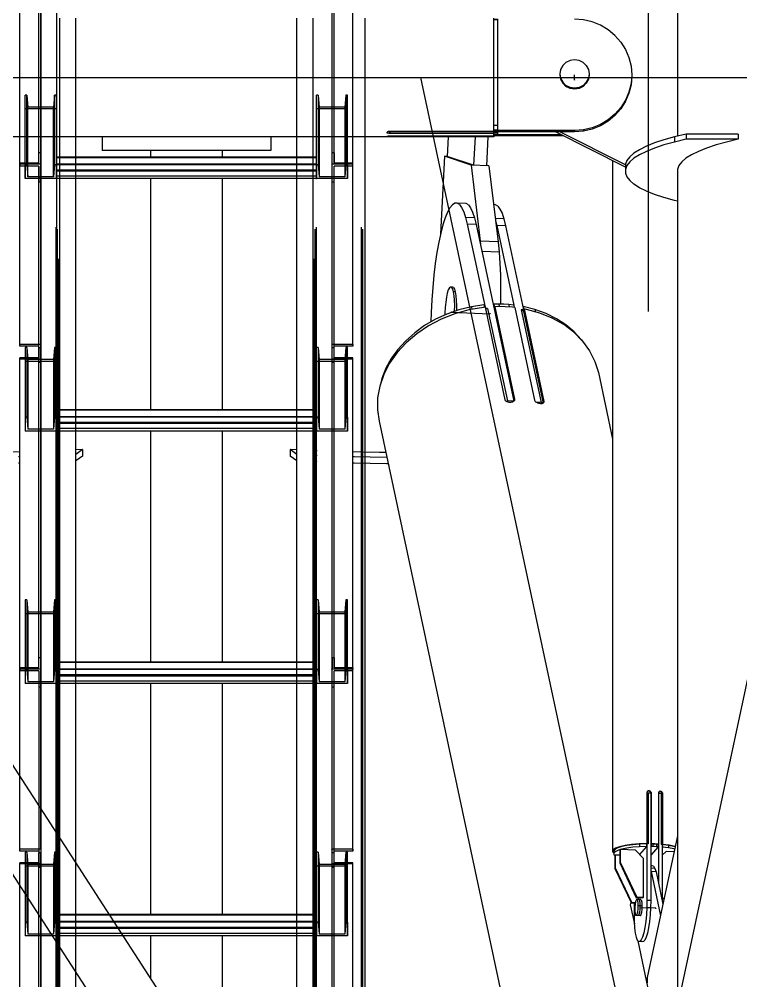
# Model space of a CAD drawing. Header units: millimetres. Extents: x 150209.93 to 150215.05, y 136675.65 to 136679.93.
# Drawn here: x 150211.3364 to 150211.3919, y 136679.2015 to 136679.2754 of the extents above; entities that cross this region are included whole.
import ezdxf

# ---------------------------------------------------------------- set-up
doc = ezdxf.new("R2010")
doc.units = ezdxf.units.MM
doc.header["$LTSCALE"] = 0.25
for name, pattern in [('CENTER', [50.8, 31.75, -6.35, 6.35, -6.35]), ('XKITLINE00', [0]), ('XKITLINE02', [4, 2, -2]), ('XKITLINE03', [6, 3, -1, 1, -1])]:
    doc.linetypes.add(name, pattern=pattern)

# ---------------------------------------------------------------- blocks, each defined once
blk = doc.blocks.new('çatıı')
at = {"color": 1, "linetype": 'XKITLINE03'}
for p, q in [((12049.02, 19347.97), (12049.01, 17639.73)), ((12055.02, 19330.99), (12055.02, 17630.24)), ((12154.97, 17630.24), (12154.97, 19330.99)), ((12049.01, 18286.13), (12049.01, 18166.91)), ((12160.99, 18166.91), (12160.99, 18286.13)), ((12055.01, 18188.18), (12055.01, 18161.37)), ((12154.99, 18161.37), (12154.99, 18188.18)), ((12049.01, 18166.91), (12049.01, 18097.59)), ((12160.99, 18097.59), (12160.99, 18166.91)), ((12154.99, 18164.24), (12055.01, 18164.24)), ((12049.01, 18091.94), (12049.01, 17972.73)), ((12055.01, 18091.09), (12055.01, 18064.28)), ((12154.99, 18064.28), (12154.99, 18091.09)), ((12160.99, 17972.73), (12160.99, 18091.94)), ((12154.99, 18067.15), (12055.01, 18067.15)), ((12055.01, 17994), (12055.01, 17967.18)), ((12154.99, 17967.18), (12154.99, 17994)), ((12049.01, 17972.73), (12049.01, 17903.4)), ((12154.99, 17970.06), (12055.01, 17970.06)), ((12160.99, 17903.4), (12160.99, 17972.73)), ((12049.01, 17897.76), (12049.01, 17778.54)), ((12055.01, 17896.91), (12055.01, 17870.09)), ((12154.99, 17870.09), (12154.99, 17896.91)), ((12160.99, 17778.54), (12160.99, 17897.76)), ((12154.99, 17872.97), (12055.01, 17872.97))]:
    blk.add_line(p, q, dxfattribs=at)
at = {"color": 116, "linetype": 'XKITLINE02', "true_color": 0x136734}
for p, q in [((12054.93, 17642.74), (12054.93, 19342.25)), ((12155.07, 17642.74), (12155.07, 19342.25)), ((12172.31, 17642.74), (12172.31, 19342.25)), ((12055.46, 17641.93), (12055.47, 19341.44)), ((12154.54, 17641.93), (12154.54, 19341.44)), ((12172.84, 17641.93), (12172.84, 19341.44)), ((12062.52, 17630.44), (12062.52, 19335.78)), ((12147.47, 17630.24), (12147.47, 19335.78)), ((12154.12, 17630.57), (12154.12, 19335.45)), ((12154.97, 17630.24), (12154.97, 19335.78)), ((12055.02, 17630.24), (12055.02, 19043.1)), ((12055.87, 17630.57), (12055.87, 19043.1)), ((12056.31, 17641.93), (12056.31, 19043.1)), ((12062.52, 17635.03), (12062.52, 19043.1)), ((12147.47, 17634.82), (12147.47, 19043.1)), ((12153.69, 17672.9), (12153.69, 19043.1)), ((12173.69, 17641.93), (12173.69, 19043.1)), ((12048.21, 18167.34), (12048.21, 18290.45)), ((12049.01, 18166.91), (12049.01, 18290.45)), ((12160.99, 18166.91), (12160.99, 18290.45)), ((12161.79, 18167.34), (12161.79, 18290.45)), ((12041.01, 18166.91), (12041.01, 18286.56)), ((12168.99, 18166.91), (12168.99, 18286.56)), ((12168.99, 18167.34), (12168.99, 18286.56)), ((12056.31, 18177.45), (12056.31, 18223.1)), ((12062.52, 18177.45), (12062.52, 18223.1)), ((12147.47, 18177.45), (12147.47, 18223.1)), ((12153.69, 18177.45), (12153.69, 18223.1)), ((12173.69, 18177.45), (12173.69, 18223.1)), ((12043.69, 18193.52), (12043.01, 18193.52)), ((12043.01, 18185.59), (12043.01, 18193.52)), ((12043.01, 18166.71), (12043.01, 18193.52)), ((12043.69, 18193.52), (12044.07, 18188.86)), ((12043.69, 18166.71), (12043.69, 18193.52)), ((12054.33, 18193.52), (12053.95, 18188.86)), ((12055.01, 18193.52), (12054.33, 18193.52)), ((12054.33, 18166.71), (12054.33, 18193.52)), ((12055.01, 18193.52), (12055.01, 18188.18)), ((12055.01, 18166.71), (12055.01, 18193.52)), ((12154.99, 18161.37), (12154.99, 18193.52)), ((12155.67, 18193.52), (12154.99, 18193.52)), ((12155.67, 18193.52), (12155.67, 18166.71)), ((12155.67, 18193.52), (12156.05, 18188.86)), ((12166.31, 18193.52), (12165.93, 18188.86)), ((12166.31, 18193.52), (12166.31, 18166.71)), ((12166.99, 18193.52), (12166.31, 18193.52)), ((12166.99, 18161.37), (12166.99, 18193.52)), ((12055.01, 18188.18), (12043.01, 18188.18)), ((12053.95, 18188.86), (12044.07, 18188.86)), ((12044.07, 18162.05), (12044.07, 18188.86)), ((12053.95, 18162.05), (12053.95, 18188.86)), ((12055.01, 18161.37), (12055.01, 18188.18)), ((12166.99, 18188.18), (12154.99, 18188.18)), ((12156.05, 18188.86), (12156.05, 18162.05)), ((12165.93, 18188.86), (12156.05, 18188.86)), ((12165.93, 18188.86), (12165.93, 18162.05)), ((12043.01, 18161.37), (12043.01, 18185.59)), ((12049.01, 18171.23), (12048.21, 18171.23)), ((12161.79, 18171.23), (12160.99, 18171.23)), ((12161.79, 18171.23), (12161.79, 18167.34)), ((12048.21, 18167.34), (12041.01, 18167.34)), ((12049.01, 18166.91), (12041.01, 18166.91)), ((12041.01, 18166.91), (12041.01, 18166.21)), ((12049.01, 18166.91), (12041.01, 18166.91)), ((12041.01, 18096.89), (12041.01, 18166.91)), ((12048.21, 18166.21), (12041.01, 18166.21)), ((12043.69, 18166.71), (12043.01, 18166.71)), ((12043.01, 18166.71), (12043.01, 18161.37)), ((12043.69, 18166.71), (12044.07, 18162.05)), ((12048.21, 18166.21), (12048.21, 18159.94)), ((12048.21, 18094.1), (12048.21, 18166.21)), ((12049.01, 18166.91), (12049.01, 18159.94)), ((12049.01, 18094.1), (12049.01, 18166.91)), ((12054.33, 18166.71), (12053.95, 18162.05)), ((12055.01, 18166.71), (12054.33, 18166.71)), ((12055.01, 18161.37), (12055.01, 18169.58)), ((12062.52, 18169.58), (12055.01, 18169.58)), ((12154.99, 18169.42), (12055.01, 18169.42)), ((12154.99, 18166.87), (12055.01, 18166.87)), ((12154.99, 18166.71), (12055.01, 18166.71)), ((12055.01, 18166.71), (12055.01, 18161.37)), ((12154.99, 18169.58), (12147.47, 18169.58)), ((12154.99, 18161.37), (12154.99, 18169.58)), ((12154.99, 18166.71), (12154.99, 18161.37)), ((12155.67, 18166.71), (12154.99, 18166.71)), ((12155.67, 18166.71), (12156.05, 18162.05)), ((12168.99, 18166.91), (12160.99, 18166.91)), ((12160.99, 18090.62), (12160.99, 18166.91)), ((12168.99, 18166.91), (12160.99, 18166.91)), ((12168.99, 18167.34), (12161.79, 18167.34)), ((12161.79, 18090.62), (12161.79, 18166.21)), ((12168.99, 18166.21), (12161.79, 18166.21)), ((12166.31, 18166.71), (12165.93, 18162.05)), ((12166.99, 18166.71), (12166.31, 18166.71)), ((12166.99, 18166.71), (12166.99, 18161.37)), ((12168.99, 18096.89), (12168.99, 18166.91)), ((12154.99, 18164.66), (12055.01, 18164.66)), ((12062.52, 18164.24), (12055.01, 18164.24)), ((12154.99, 18162.3), (12055.01, 18162.3)), ((12154.99, 18164.24), (12147.47, 18164.24)), ((12055.01, 18161.37), (12043.01, 18161.37)), ((12053.95, 18162.05), (12044.07, 18162.05)), ((12049.01, 18159.94), (12048.21, 18159.94)), ((12048.21, 18090.62), (12048.21, 18159.94)), ((12049.01, 18090.62), (12049.01, 18159.94)), ((12062.52, 18161.37), (12055.01, 18161.37)), ((12154.99, 18161.37), (12147.47, 18161.37)), ((12166.99, 18161.37), (12154.99, 18161.37)), ((12165.93, 18162.05), (12156.05, 18162.05)), ((12161.79, 18159.94), (12160.99, 18159.94)), ((12049.01, 18097.59), (12041.01, 18097.59)), ((12048.21, 18096.89), (12041.01, 18096.89)), ((12043.69, 18096.43), (12043.01, 18096.43)), ((12043.01, 18096.43), (12043.01, 18091.09)), ((12043.01, 18096.43), (12043.01, 18069.62)), ((12043.69, 18096.43), (12044.07, 18091.77)), ((12043.69, 18096.43), (12043.69, 18069.62)), ((12049.01, 18096.26), (12048.21, 18096.26)), ((12048.21, 18096.26), (12048.21, 18092.38)), ((12048.21, 17973.16), (12048.21, 18096.26)), ((12049.01, 18096.26), (12049.01, 18091.94)), ((12049.01, 17972.73), (12049.01, 18096.26)), ((12054.33, 18096.43), (12053.95, 18091.77)), ((12055.01, 18096.43), (12054.33, 18096.43)), ((12054.33, 18096.43), (12054.33, 18069.62)), ((12055.01, 18096.43), (12055.01, 18091.09)), ((12055.01, 18096.43), (12055.01, 18069.62)), ((12154.99, 18064.28), (12154.99, 18096.43)), ((12155.67, 18096.43), (12154.99, 18096.43)), ((12155.67, 18096.43), (12155.67, 18069.62)), ((12155.67, 18096.43), (12156.05, 18091.77)), ((12160.99, 18090.62), (12160.99, 18097.59)), ((12168.99, 18097.59), (12160.99, 18097.59)), ((12160.99, 17972.73), (12160.99, 18096.26)), ((12161.79, 18096.26), (12160.99, 18096.26)), ((12161.79, 18090.62), (12161.79, 18096.89)), ((12168.99, 18096.89), (12161.79, 18096.89)), ((12161.79, 17973.16), (12161.79, 18096.26)), ((12166.31, 18096.43), (12165.93, 18091.77)), ((12166.31, 18096.43), (12166.31, 18069.62)), ((12166.99, 18096.43), (12166.31, 18096.43)), ((12166.99, 18064.28), (12166.99, 18096.43)), ((12168.99, 18097.59), (12168.99, 18096.89)), ((12048.21, 18092.38), (12041.01, 18092.38)), ((12041.01, 18092.38), (12041.01, 18091.94)), ((12041.01, 17972.73), (12041.01, 18092.38)), ((12168.99, 18092.38), (12161.79, 18092.38)), ((12168.99, 17972.73), (12168.99, 18092.38)), ((12049.01, 18091.94), (12041.01, 18091.94)), ((12055.01, 18091.09), (12043.01, 18091.09)), ((12043.01, 18091.09), (12043.01, 18064.28)), ((12053.95, 18091.77), (12044.07, 18091.77)), ((12044.07, 18091.77), (12044.07, 18064.95)), ((12049.01, 18090.62), (12048.21, 18090.62)), ((12053.95, 18091.77), (12053.95, 18064.95)), ((12055.01, 18091.09), (12055.01, 18064.28)), ((12166.99, 18091.09), (12154.99, 18091.09)), ((12156.05, 18091.77), (12156.05, 18064.95)), ((12165.93, 18091.77), (12156.05, 18091.77)), ((12168.99, 18091.94), (12160.99, 18091.94)), ((12161.79, 18090.62), (12160.99, 18090.62)), ((12165.93, 18091.77), (12165.93, 18064.95)), ((12055.01, 18064.28), (12055.01, 18072.49)), ((12062.52, 18072.49), (12055.01, 18072.49)), ((12154.99, 18072.33), (12055.01, 18072.33)), ((12154.99, 18069.78), (12055.01, 18069.78)), ((12154.99, 18072.49), (12147.47, 18072.49)), ((12154.99, 18064.28), (12154.99, 18072.49)), ((12043.69, 18069.62), (12043.01, 18069.62)), ((12043.01, 18069.62), (12043.01, 18064.28)), ((12043.69, 18069.62), (12044.07, 18064.95)), ((12054.33, 18069.62), (12053.95, 18064.95)), ((12055.01, 18069.62), (12054.33, 18069.62)), ((12154.99, 18069.62), (12055.01, 18069.62)), ((12055.01, 18069.62), (12055.01, 18064.28)), ((12154.99, 18067.57), (12055.01, 18067.57)), ((12062.52, 18067.15), (12055.01, 18067.15)), ((12154.99, 18067.15), (12147.47, 18067.15)), ((12154.99, 18069.62), (12154.99, 18064.28)), ((12155.67, 18069.62), (12154.99, 18069.62)), ((12155.67, 18069.62), (12156.05, 18064.95)), ((12166.31, 18069.62), (12165.93, 18064.95)), ((12166.99, 18069.62), (12166.31, 18069.62)), ((12166.99, 18069.62), (12166.99, 18064.28)), ((12055.01, 18064.28), (12043.01, 18064.28)), ((12053.95, 18064.95), (12044.07, 18064.95)), ((12154.99, 18065.21), (12055.01, 18065.21)), ((12062.52, 18064.28), (12055.01, 18064.28)), ((12154.99, 18064.28), (12147.47, 18064.28)), ((12166.99, 18064.28), (12154.99, 18064.28)), ((12165.93, 18064.95), (12156.05, 18064.95)), ((12043.69, 17999.34), (12043.01, 17999.34)), ((12043.01, 17999.34), (12043.01, 17994)), ((12043.01, 17999.34), (12043.01, 17972.52)), ((12043.69, 17999.34), (12044.07, 17994.68)), ((12043.69, 17999.34), (12043.69, 17972.52)), ((12054.33, 17999.34), (12053.95, 17994.68)), ((12055.01, 17999.34), (12054.33, 17999.34)), ((12054.33, 17999.34), (12054.33, 17972.52)), ((12055.01, 17999.34), (12055.01, 17994)), ((12055.01, 17999.34), (12055.01, 17972.52)), ((12154.99, 17967.18), (12154.99, 17999.34)), ((12155.67, 17999.34), (12154.99, 17999.34)), ((12155.67, 17999.34), (12155.67, 17972.52)), ((12155.67, 17999.34), (12156.05, 17994.68)), ((12166.31, 17999.34), (12165.93, 17994.68)), ((12166.31, 17999.34), (12166.31, 17972.52)), ((12166.99, 17999.34), (12166.31, 17999.34)), ((12166.99, 17967.18), (12166.99, 17999.34)), ((12055.01, 17994), (12043.01, 17994)), ((12043.01, 17994), (12043.01, 17967.18)), ((12053.95, 17994.68), (12044.07, 17994.68)), ((12044.07, 17994.68), (12044.07, 17967.86)), ((12053.95, 17994.68), (12053.95, 17967.86)), ((12055.01, 17994), (12055.01, 17967.18)), ((12166.99, 17994), (12154.99, 17994)), ((12156.05, 17994.68), (12156.05, 17967.86)), ((12165.93, 17994.68), (12156.05, 17994.68)), ((12165.93, 17994.68), (12165.93, 17967.86)), ((12049.01, 17977.04), (12048.21, 17977.04)), ((12055.01, 17967.18), (12055.01, 17975.4)), ((12062.52, 17975.4), (12055.01, 17975.4)), ((12154.99, 17975.23), (12055.01, 17975.23)), ((12154.99, 17975.4), (12147.47, 17975.4)), ((12154.99, 17967.18), (12154.99, 17975.4)), ((12160.99, 17977.04), (12160.99, 17972.73)), ((12161.79, 17977.04), (12160.99, 17977.04)), ((12161.79, 17977.04), (12161.79, 17973.16)), ((12048.21, 17973.16), (12041.01, 17973.16)), ((12041.01, 17972.73), (12041.01, 17972.03)), ((12049.01, 17972.73), (12041.01, 17972.73)), ((12041.01, 17902.71), (12041.01, 17972.73)), ((12049.01, 17972.73), (12041.01, 17972.73)), ((12048.21, 17972.03), (12041.01, 17972.03)), ((12043.69, 17972.52), (12043.01, 17972.52)), ((12043.01, 17972.52), (12043.01, 17967.18)), ((12043.69, 17972.52), (12044.07, 17967.86)), ((12048.21, 17972.03), (12048.21, 17965.76)), ((12048.21, 17972.03), (12048.21, 17902.71)), ((12049.01, 17972.73), (12049.01, 17965.76)), ((12049.01, 17903.4), (12049.01, 17972.73)), ((12054.33, 17972.52), (12053.95, 17967.86)), ((12055.01, 17972.52), (12054.33, 17972.52)), ((12154.99, 17972.69), (12055.01, 17972.69)), ((12154.99, 17972.52), (12055.01, 17972.52)), ((12055.01, 17972.52), (12055.01, 17967.18)), ((12154.99, 17970.48), (12055.01, 17970.48)), ((12062.52, 17970.06), (12055.01, 17970.06)), ((12154.99, 17970.06), (12147.47, 17970.06)), ((12154.99, 17972.52), (12154.99, 17967.18)), ((12155.67, 17972.52), (12154.99, 17972.52)), ((12155.67, 17972.52), (12156.05, 17967.86)), ((12160.99, 17896.44), (12160.99, 17972.73)), ((12168.99, 17972.73), (12160.99, 17972.73)), ((12168.99, 17972.73), (12160.99, 17972.73)), ((12168.99, 17973.16), (12161.79, 17973.16)), ((12161.79, 17896.44), (12161.79, 17972.03)), ((12168.99, 17972.03), (12161.79, 17972.03)), ((12166.31, 17972.52), (12165.93, 17967.86)), ((12166.99, 17972.52), (12166.31, 17972.52)), ((12166.99, 17972.52), (12166.99, 17967.18)), ((12168.99, 17973.16), (12168.99, 17972.73)), ((12168.99, 17902.71), (12168.99, 17972.73)), ((12055.01, 17967.18), (12043.01, 17967.18)), ((12053.95, 17967.86), (12044.07, 17967.86)), ((12154.99, 17968.12), (12055.01, 17968.12)), ((12062.52, 17967.18), (12055.01, 17967.18)), ((12154.99, 17967.18), (12147.47, 17967.18)), ((12166.99, 17967.18), (12154.99, 17967.18)), ((12165.93, 17967.86), (12156.05, 17967.86)), ((12049.01, 17965.76), (12048.21, 17965.76)), ((12048.21, 17965.76), (12048.21, 17896.44)), ((12049.01, 17965.76), (12049.01, 17896.44)), ((12161.79, 17965.76), (12160.99, 17965.76)), ((12056.31, 17823.56), (12056.31, 17907.64)), ((12049.01, 17903.4), (12041.01, 17903.4)), ((12049.01, 17903.4), (12049.01, 17896.44)), ((12160.99, 17896.44), (12160.99, 17903.4)), ((12168.99, 17903.4), (12160.99, 17903.4)), ((12168.99, 17903.4), (12168.99, 17902.71)), ((12048.21, 17902.71), (12041.01, 17902.71)), ((12043.69, 17902.25), (12043.01, 17902.25)), ((12043.01, 17902.25), (12043.01, 17896.91)), ((12043.01, 17902.25), (12043.01, 17875.43)), ((12043.69, 17902.25), (12044.07, 17897.59)), ((12043.69, 17902.25), (12043.69, 17875.43)), ((12048.21, 17902.71), (12048.21, 17896.44)), ((12049.01, 17902.08), (12048.21, 17902.08)), ((12048.21, 17902.08), (12048.21, 17898.19)), ((12048.21, 17778.98), (12048.21, 17902.08)), ((12049.01, 17902.08), (12049.01, 17897.76)), ((12049.01, 17778.54), (12049.01, 17902.08)), ((12054.33, 17902.25), (12053.95, 17897.59)), ((12055.01, 17902.25), (12054.33, 17902.25)), ((12054.33, 17902.25), (12054.33, 17875.43)), ((12055.01, 17902.25), (12055.01, 17896.91)), ((12055.01, 17902.25), (12055.01, 17875.43)), ((12154.99, 17870.09), (12154.99, 17902.25)), ((12155.67, 17902.25), (12154.99, 17902.25)), ((12155.67, 17902.25), (12155.67, 17875.43)), ((12155.67, 17902.25), (12156.05, 17897.59)), ((12160.99, 17778.54), (12160.99, 17902.08)), ((12161.79, 17902.08), (12160.99, 17902.08)), ((12161.79, 17896.44), (12161.79, 17902.71)), ((12168.99, 17902.71), (12161.79, 17902.71)), ((12161.79, 17778.98), (12161.79, 17902.08)), ((12166.31, 17902.25), (12165.93, 17897.59)), ((12166.31, 17902.25), (12166.31, 17875.43)), ((12166.99, 17902.25), (12166.31, 17902.25)), ((12166.99, 17870.09), (12166.99, 17902.25)), ((12048.21, 17898.19), (12041.01, 17898.19)), ((12041.01, 17894.21), (12041.01, 17898.19)), ((12041.01, 17778.54), (12041.01, 17898.19)), ((12049.01, 17897.76), (12041.01, 17897.76)), ((12055.01, 17896.91), (12043.01, 17896.91)), ((12043.01, 17896.91), (12043.01, 17870.09)), ((12053.95, 17897.59), (12044.07, 17897.59)), ((12044.07, 17897.59), (12044.07, 17870.77)), ((12049.01, 17896.44), (12048.21, 17896.44)), ((12053.95, 17897.59), (12053.95, 17870.77)), ((12055.01, 17896.91), (12055.01, 17870.09)), ((12062.52, 17813.95), (12062.52, 17898.02)), ((12166.99, 17896.91), (12154.99, 17896.91)), ((12156.05, 17897.59), (12156.05, 17870.77)), ((12165.93, 17897.59), (12156.05, 17897.59)), ((12168.99, 17897.76), (12160.99, 17897.76)), ((12161.79, 17896.44), (12160.99, 17896.44)), ((12168.99, 17898.19), (12161.79, 17898.19)), ((12165.93, 17897.59), (12165.93, 17870.77)), ((12168.99, 17778.54), (12168.99, 17898.19)), ((12055.01, 17870.09), (12055.01, 17878.31)), ((12075.27, 17878.31), (12055.01, 17878.31)), ((12154.99, 17878.14), (12055.01, 17878.14)), ((12154.99, 17878.31), (12147.47, 17878.31)), ((12154.99, 17870.09), (12154.99, 17878.31)), ((12043.69, 17875.43), (12043.01, 17875.43)), ((12043.01, 17875.43), (12043.01, 17870.09)), ((12043.69, 17875.43), (12044.07, 17870.77)), ((12054.33, 17875.43), (12053.95, 17870.77)), ((12055.01, 17875.43), (12054.33, 17875.43)), ((12154.99, 17875.6), (12055.01, 17875.6)), ((12154.99, 17875.43), (12055.01, 17875.43)), ((12055.01, 17875.43), (12055.01, 17870.09)), ((12154.99, 17875.43), (12154.99, 17870.09)), ((12155.67, 17875.43), (12154.99, 17875.43)), ((12155.67, 17875.43), (12156.05, 17870.77)), ((12166.31, 17875.43), (12165.93, 17870.77)), ((12166.99, 17875.43), (12166.31, 17875.43)), ((12166.99, 17875.43), (12166.99, 17870.09)), ((12055.01, 17870.09), (12043.01, 17870.09)), ((12053.95, 17870.77), (12044.07, 17870.77)), ((12154.99, 17873.39), (12055.01, 17873.39)), ((12078.72, 17872.97), (12055.01, 17872.97)), ((12154.99, 17871.03), (12055.01, 17871.03)), ((12080.58, 17870.09), (12055.01, 17870.09)), ((12154.99, 17872.97), (12147.47, 17872.97)), ((12154.99, 17870.09), (12147.47, 17870.09)), ((12166.99, 17870.09), (12154.99, 17870.09)), ((12165.93, 17870.77), (12156.05, 17870.77))]:
    blk.add_line(p, q, dxfattribs=at)
at = {"color": 8, "linetype": 'CENTER'}
for p, q in [((12370, 19020.27), (12195, 18200.27)), ((12282.5, 18610.27), (12282.5, 17790.27)), ((11840, 18200.27), (12370, 18200.28)), ((11840, 18200.27), (12370, 17380.27)), ((12195, 18200.27), (12370, 17380.27)), ((12254.2, 18199.27), (12254.2, 18201.28)), ((12370, 18200.27), (12282.5, 17790.27)), ((12206.96, 18110.04), (12221.68, 18109.42)), ((12285.44, 17880.72), (12279.55, 17880.96))]:
    blk.add_line(p, q, dxfattribs=at)
at = {"color": 8, "linetype": 'XKITLINE00'}
for p, q in [((12293.8, 18229.97), (12293.8, 18177.65)), ((12223.2, 18179.53), (12223.2, 18223.07)), ((12224.7, 18222.62), (12223.2, 18222.62)), ((12224.7, 18222.4), (12223.2, 18222.4)), ((12224.7, 18222.62), (12224.7, 18222.4)), ((12224.7, 18183.97), (12224.7, 18222.4)), ((12257.64, 18222.46), (12254.2, 18222.72)), ((12260.99, 18221.68), (12257.64, 18222.46)), ((12264.18, 18220.39), (12260.99, 18221.68)), ((12267.13, 18218.63), (12264.18, 18220.39)), ((12269.75, 18216.44), (12267.13, 18218.63)), ((12269.75, 18216.44), (12271.99, 18213.88)), ((12271.99, 18213.88), (12273.8, 18211.02)), ((12273.8, 18211.02), (12275.12, 18207.91)), ((12252.46, 18206.83), (12250.9, 18206.05)), ((12254.2, 18207.09), (12252.46, 18206.83)), ((12255.93, 18206.83), (12254.2, 18207.09)), ((12257.49, 18206.05), (12255.93, 18206.83)), ((12275.12, 18207.91), (12275.92, 18204.63)), ((12248.87, 18203.32), (12248.6, 18201.64)), ((12249.66, 18204.84), (12248.87, 18203.32)), ((12250.9, 18206.05), (12249.66, 18204.84)), ((12258.73, 18204.84), (12257.49, 18206.05)), ((12258.73, 18204.84), (12259.52, 18203.32)), ((12259.52, 18203.32), (12259.8, 18201.64)), ((12275.92, 18204.63), (12276.2, 18201.28)), ((12248.6, 18201.64), (12248.87, 18199.95)), ((12248.6, 18201.64), (12248.6, 18201.46)), ((12248.6, 18201.46), (12248.6, 18201.28)), ((12248.6, 18201.46), (12248.87, 18199.77)), ((12248.6, 18201.46), (12248.87, 18199.77)), ((12248.6, 18201.28), (12248.87, 18199.59)), ((12248.87, 18199.95), (12249.66, 18198.43)), ((12248.87, 18199.77), (12249.66, 18198.25)), ((12248.87, 18199.77), (12249.66, 18198.25)), ((12248.87, 18199.59), (12249.66, 18198.07)), ((12259.52, 18199.95), (12258.73, 18198.43)), ((12259.52, 18199.77), (12258.73, 18198.25)), ((12259.52, 18199.77), (12258.73, 18198.25)), ((12259.52, 18199.59), (12258.73, 18198.07)), ((12259.8, 18201.64), (12259.52, 18199.95)), ((12259.8, 18201.46), (12259.52, 18199.77)), ((12259.8, 18201.46), (12259.52, 18199.77)), ((12259.8, 18201.28), (12259.52, 18199.59)), ((12259.8, 18201.64), (12259.8, 18201.46)), ((12259.8, 18201.46), (12259.8, 18201.28)), ((12276.2, 18201.28), (12275.92, 18197.92)), ((12276.2, 18200.83), (12275.92, 18197.48)), ((12276.2, 18201.28), (12276.2, 18200.83)), ((12250.9, 18197.22), (12249.66, 18198.43)), ((12250.9, 18197.04), (12249.66, 18198.25)), ((12250.9, 18197.04), (12249.66, 18198.25)), ((12250.9, 18196.86), (12249.66, 18198.07)), ((12252.46, 18196.44), (12250.9, 18197.22)), ((12252.46, 18196.27), (12250.9, 18197.04)), ((12252.46, 18196.27), (12250.9, 18197.04)), ((12252.46, 18196.09), (12250.9, 18196.86)), ((12254.2, 18196.18), (12252.46, 18196.44)), ((12254.2, 18196), (12252.46, 18196.27)), ((12254.2, 18196), (12252.46, 18196.27)), ((12254.2, 18195.82), (12252.46, 18196.09)), ((12255.93, 18196.44), (12254.2, 18196.18)), ((12255.93, 18196.27), (12254.2, 18196)), ((12255.93, 18196.27), (12254.2, 18196)), ((12254.2, 18196.18), (12254.2, 18196)), ((12255.93, 18196.09), (12254.2, 18195.82)), ((12254.2, 18196), (12254.2, 18195.82)), ((12257.49, 18197.22), (12255.93, 18196.44)), ((12257.49, 18197.04), (12255.93, 18196.27)), ((12257.49, 18197.04), (12255.93, 18196.27)), ((12257.49, 18196.86), (12255.93, 18196.09)), ((12258.73, 18198.43), (12257.49, 18197.22)), ((12258.73, 18198.25), (12257.49, 18197.04)), ((12258.73, 18198.25), (12257.49, 18197.04)), ((12258.73, 18198.07), (12257.49, 18196.86)), ((12275.92, 18197.92), (12275.12, 18194.65)), ((12275.92, 18197.48), (12275.12, 18194.21)), ((12275.12, 18194.65), (12273.8, 18191.54)), ((12275.12, 18194.21), (12273.8, 18191.1)), ((12271.99, 18188.67), (12269.75, 18186.11)), ((12271.99, 18188.23), (12269.75, 18185.67)), ((12273.8, 18191.54), (12271.99, 18188.67)), ((12273.8, 18191.1), (12271.99, 18188.23)), ((12269.75, 18186.11), (12267.13, 18183.93)), ((12269.75, 18185.67), (12267.13, 18183.48)), ((12224.7, 18181.74), (12223.2, 18181.74)), ((12224.7, 18179.98), (12224.7, 18183.97)), ((12260.99, 18180.88), (12257.64, 18180.1)), ((12264.18, 18182.17), (12260.99, 18180.88)), ((12264.18, 18181.72), (12260.99, 18180.44)), ((12267.13, 18183.93), (12264.18, 18182.17)), ((12267.13, 18183.48), (12264.18, 18181.72)), ((12182.19, 18177.45), (12027.8, 18177.45)), ((12072.57, 18177.45), (12072.57, 18172.16)), ((12137.42, 18177.45), (12137.42, 18172.16)), ((12182.19, 18179.22), (12182.11, 18179.13)), ((12182.11, 18179.13), (12182.11, 18179.03)), ((12182.11, 18179.03), (12182.19, 18178.94)), ((12182.19, 18177.58), (12182.11, 18177.54)), ((12182.11, 18177.54), (12182.11, 18177.5)), ((12182.19, 18177.45), (12182.11, 18177.5)), ((12182.36, 18179.35), (12182.19, 18179.22)), ((12182.36, 18178.86), (12182.19, 18178.94)), ((12182.36, 18177.62), (12182.19, 18177.58)), ((12182.36, 18177.46), (12182.19, 18177.45)), ((12182.6, 18179.45), (12182.36, 18179.35)), ((12182.6, 18178.8), (12182.36, 18178.86)), ((12182.6, 18177.65), (12182.36, 18177.62)), ((12182.6, 18177.47), (12182.36, 18177.46)), ((12182.89, 18179.51), (12182.6, 18179.45)), ((12182.89, 18178.75), (12182.6, 18178.8)), ((12182.89, 18177.66), (12182.6, 18177.65)), ((12182.89, 18177.48), (12182.6, 18177.47)), ((12183.2, 18179.53), (12182.89, 18179.51)), ((12182.89, 18179.51), (12182.89, 18178.75)), ((12183.2, 18178.74), (12182.89, 18178.75)), ((12183.2, 18177.67), (12182.89, 18177.66)), ((12182.89, 18177.66), (12182.89, 18177.48)), ((12183.2, 18177.48), (12182.89, 18177.48)), ((12223.2, 18179.53), (12183.2, 18179.53)), ((12183.2, 18179.53), (12183.2, 18179.39)), ((12183.2, 18179.39), (12183.2, 18178.74)), ((12254.2, 18179.39), (12183.2, 18179.39)), ((12223.2, 18178.74), (12183.2, 18178.74)), ((12183.2, 18177.67), (12183.2, 18177.48)), ((12223.2, 18177.67), (12183.2, 18177.67)), ((12223.2, 18177.48), (12183.2, 18177.48)), ((12205.64, 18177.48), (12205.25, 18169.91)), ((12215.97, 18177.48), (12215.39, 18166.49)), ((12220.89, 18177.48), (12220.3, 18166.28)), ((12224.7, 18179.98), (12223.2, 18179.98)), ((12254.2, 18179.83), (12223.2, 18179.83)), ((12223.2, 18178), (12223.2, 18179.39)), ((12223.2, 18179.39), (12223.2, 18179.15)), ((12224.7, 18179.15), (12223.2, 18179.15)), ((12224.7, 18178.79), (12223.2, 18178.79)), ((12224.7, 18178.25), (12223.2, 18178.25)), ((12224.7, 18178.08), (12223.2, 18178.08)), ((12223.2, 18178), (12223.2, 18177.67)), ((12249.91, 18177.83), (12223.2, 18177.83)), ((12223.2, 18177.67), (12223.2, 18177.48)), ((12224.7, 18178.49), (12224.7, 18179.39)), ((12224.7, 18178.08), (12224.7, 18178.49)), ((12249.03, 18178.27), (12224.7, 18178.27)), ((12273.76, 18165.73), (12246.83, 18179.39)), ((12273.76, 18166.62), (12248.59, 18179.39)), ((12257.64, 18180.1), (12254.2, 18179.83)), ((12254.2, 18179.83), (12254.2, 18179.39)), ((12257.64, 18179.65), (12254.2, 18179.39)), ((12260.99, 18180.44), (12257.64, 18179.65)), ((12257.64, 18180.1), (12257.64, 18179.65)), ((12292.65, 18177.39), (12288.59, 18176.26)), ((12297.11, 18178.43), (12292.65, 18177.39)), ((12292.65, 18177.39), (12292.65, 18175.44)), ((12317.11, 18178.43), (12297.11, 18178.43)), ((12297.11, 18178.43), (12297.11, 18176.48)), ((12317.11, 18178.43), (12317.11, 18176.48)), ((12281.83, 18173.81), (12279.18, 18172.49)), ((12284.98, 18175.07), (12281.83, 18173.81)), ((12288.59, 18176.26), (12284.98, 18175.07)), ((12288.59, 18174.31), (12284.98, 18173.12)), ((12292.65, 18175.44), (12288.59, 18174.31)), ((12297.11, 18176.48), (12292.65, 18175.44)), ((12317.11, 18176.48), (12297.11, 18176.48)), ((12308.59, 18174.31), (12304.98, 18173.12)), ((12312.65, 18175.44), (12308.59, 18174.31)), ((12317.11, 18176.48), (12312.65, 18175.44)), ((12137.42, 18172.16), (12072.57, 18172.16)), ((12091.2, 18172.16), (12091.2, 18169.58)), ((12118.8, 18172.16), (12118.8, 18169.58)), ((12204.27, 18169.95), (12202.72, 18140.19)), ((12205.25, 18169.91), (12204.27, 18169.95)), ((12214.41, 18166.53), (12204.27, 18169.95)), ((12215.39, 18166.49), (12205.25, 18169.91)), ((12275.4, 18169.74), (12274.31, 18168.32)), ((12277.03, 18171.13), (12275.4, 18169.74)), ((12279.18, 18172.49), (12277.03, 18171.13)), ((12279.18, 18170.54), (12277.03, 18169.18)), ((12281.83, 18171.86), (12279.18, 18170.54)), ((12284.98, 18173.12), (12281.83, 18171.86)), ((12299.18, 18170.54), (12297.03, 18169.18)), ((12301.83, 18171.86), (12299.18, 18170.54)), ((12304.98, 18173.12), (12301.83, 18171.86)), ((12221.28, 18166.24), (12214.41, 18166.53)), ((12214.41, 18166.53), (12217.95, 18137.3)), ((12220.3, 18166.28), (12215.39, 18166.49)), ((12221.28, 18166.24), (12220.32, 18166.56)), ((12221.28, 18166.24), (12224.82, 18137.01)), ((12268.85, 18168.22), (12268.85, 17902.52)), ((12274.31, 18168.32), (12273.76, 18166.88)), ((12273.76, 18166.88), (12273.76, 18164.93)), ((12274.31, 18166.37), (12273.76, 18164.93)), ((12275.4, 18167.79), (12274.31, 18166.37)), ((12277.03, 18169.18), (12275.4, 18167.79)), ((12294.31, 18166.37), (12293.76, 18164.93)), ((12295.4, 18167.79), (12294.31, 18166.37)), ((12297.03, 18169.18), (12295.4, 18167.79)), ((12273.76, 18164.93), (12273.76, 18163.49)), ((12273.76, 18163.49), (12274.31, 18162.05)), ((12293.76, 18164.93), (12293.76, 18163.49)), ((12293.76, 18163.49), (12293.8, 18163.4)), ((12293.8, 18165.01), (12293.8, 17654.86)), ((12091.2, 18161.37), (12091.2, 18072.49)), ((12118.8, 18161.37), (12118.8, 18072.49)), ((12274.31, 18162.05), (12275.4, 18160.63)), ((12277.03, 18159.23), (12275.4, 18160.63)), ((12279.18, 18157.87), (12277.03, 18159.23)), ((12281.83, 18156.56), (12279.18, 18157.87)), ((12284.98, 18155.3), (12281.83, 18156.56)), ((12288.59, 18154.1), (12284.98, 18155.3)), ((12207.23, 18151.34), (12206.3, 18150.19)), ((12208.16, 18151.92), (12207.23, 18151.34)), ((12209.08, 18151.94), (12208.16, 18151.92)), ((12212.51, 18151.8), (12209.08, 18151.94)), ((12209.97, 18151.4), (12209.08, 18151.94)), ((12209.97, 18151.4), (12210.81, 18150.29)), ((12213.4, 18151.25), (12212.51, 18151.8)), ((12213.4, 18151.25), (12214.25, 18150.15)), ((12223.8, 18151.33), (12223.08, 18151.36)), ((12224.69, 18150.78), (12223.8, 18151.33)), ((12292.65, 18152.98), (12288.59, 18154.1)), ((12293.8, 18152.71), (12292.65, 18152.98)), ((12205.37, 18148.5), (12204.47, 18146.29)), ((12206.3, 18150.19), (12205.37, 18148.5)), ((12210.81, 18150.29), (12211.61, 18148.64)), ((12211.61, 18148.64), (12212.34, 18146.47)), ((12214.25, 18150.15), (12215.04, 18148.5)), ((12215.04, 18148.5), (12215.77, 18146.33)), ((12224.69, 18150.78), (12225.53, 18149.67)), ((12225.53, 18149.67), (12226.33, 18148.02)), ((12226.33, 18148.02), (12227.06, 18145.85)), ((12204.47, 18146.29), (12203.6, 18143.59)), ((12215.77, 18146.33), (12212.34, 18146.47)), ((12212.34, 18146.47), (12212.99, 18143.81)), ((12216.43, 18143.66), (12212.99, 18143.81)), ((12212.99, 18143.81), (12219.81, 18111.87)), ((12215.77, 18146.33), (12216.43, 18143.66)), ((12227.06, 18145.85), (12223.73, 18145.99)), ((12223.83, 18145.15), (12224.28, 18143.33)), ((12227.06, 18145.85), (12227.72, 18143.19)), ((12202.77, 18140.44), (12202, 18136.88)), ((12203.6, 18143.59), (12202.77, 18140.44)), ((12216.43, 18143.66), (12230.91, 18075.81)), ((12227.72, 18143.19), (12224.28, 18143.33)), ((12224.28, 18143.33), (12230.81, 18112.75)), ((12227.72, 18143.19), (12234.62, 18110.86)), ((12202, 18136.88), (12201.3, 18132.95)), ((12224.82, 18137.01), (12217.95, 18137.3)), ((12217.95, 18137.3), (12218.09, 18135.86)), ((12224.82, 18137.01), (12225.22, 18133.05)), ((12201.3, 18132.95), (12200.67, 18128.71)), ((12225.22, 18133.05), (12218.64, 18133.33)), ((12225.22, 18133.05), (12225.53, 18128.76)), ((12200.67, 18128.71), (12200.13, 18124.23)), ((12225.53, 18128.76), (12225.72, 18124.2)), ((12200.13, 18124.23), (12199.68, 18119.54)), ((12225.72, 18124.2), (12225.8, 18119.44)), ((12199.68, 18119.54), (12199.33, 18114.73)), ((12205.68, 18118.55), (12205.29, 18117.34)), ((12206.08, 18119.34), (12205.68, 18118.55)), ((12206.49, 18119.66), (12206.08, 18119.34)), ((12207.28, 18119.63), (12206.49, 18119.66)), ((12206.89, 18119.5), (12206.49, 18119.66)), ((12206.89, 18119.5), (12207.25, 18118.87)), ((12207.25, 18118.87), (12207.55, 18117.79)), ((12207.67, 18119.47), (12207.28, 18119.63)), ((12207.67, 18119.47), (12208.03, 18118.83)), ((12208.03, 18118.83), (12208.34, 18117.76)), ((12225.8, 18119.44), (12225.76, 18114.53)), ((12199.33, 18114.73), (12199.09, 18109.86)), ((12204.96, 18115.77), (12204.68, 18113.91)), ((12205.29, 18117.34), (12204.96, 18115.77)), ((12208.34, 18117.76), (12207.55, 18117.79)), ((12207.55, 18117.79), (12207.79, 18116.33)), ((12207.79, 18116.33), (12207.94, 18114.56)), ((12207.94, 18114.56), (12208.01, 18112.56)), ((12208.34, 18117.76), (12208.57, 18116.3)), ((12208.57, 18116.3), (12208.73, 18114.52)), ((12208.73, 18114.52), (12208.79, 18112.52)), ((12225.76, 18114.53), (12225.72, 18113.08)), ((12204.48, 18111.86), (12204.36, 18109.71)), ((12204.68, 18113.91), (12204.48, 18111.86)), ((12209.76, 18110.88), (12205.13, 18109.27)), ((12208.01, 18112.56), (12207.98, 18110.43)), ((12213.59, 18110.89), (12208.15, 18109.38)), ((12208.79, 18112.52), (12208.77, 18110.54)), ((12214.53, 18112.07), (12209.76, 18110.88)), ((12219.16, 18111.83), (12213.59, 18110.89)), ((12219.39, 18112.81), (12214.53, 18112.07)), ((12214.53, 18112.07), (12214.74, 18111.08)), ((12219.87, 18111.87), (12219.16, 18111.83)), ((12219.39, 18112.81), (12219.6, 18111.85)), ((12219.87, 18111.87), (12227.46, 18076.28)), ((12220.78, 18111.44), (12219.95, 18111.47)), ((12220.78, 18111.44), (12220.02, 18111.14)), ((12220.78, 18111.44), (12228.37, 18075.84)), ((12223.16, 18113.07), (12223.07, 18112.56)), ((12225.09, 18113.1), (12223.16, 18113.07)), ((12223.16, 18113.07), (12223.47, 18111.58)), ((12223.47, 18111.58), (12223.38, 18111.08)), ((12223.57, 18112.1), (12223.39, 18111.13)), ((12223.39, 18111.13), (12230.93, 18075.82)), ((12224.77, 18112.17), (12223.57, 18112.1)), ((12223.57, 18112.1), (12231.16, 18076.51)), ((12230.31, 18111.93), (12224.77, 18112.17)), ((12227.01, 18113.05), (12225.09, 18113.1)), ((12225.09, 18113.1), (12225.29, 18112.15)), ((12228.92, 18112.94), (12227.01, 18113.05)), ((12230.81, 18112.75), (12228.92, 18112.94)), ((12228.92, 18112.94), (12229.12, 18111.98)), ((12231.22, 18111.79), (12230.31, 18111.93)), ((12230.81, 18112.75), (12231.01, 18111.82)), ((12231.22, 18111.79), (12238.82, 18076.19)), ((12233.73, 18110.89), (12241.33, 18075.3)), ((12234.62, 18110.86), (12233.73, 18110.89)), ((12234.54, 18110.44), (12233.73, 18110.89)), ((12234.43, 18112.18), (12234.39, 18111.94)), ((12238.95, 18111.04), (12234.43, 18112.18)), ((12234.43, 18112.18), (12234.71, 18110.84)), ((12234.62, 18110.86), (12234.54, 18110.44)), ((12234.54, 18110.44), (12242.11, 18075)), ((12234.78, 18111.23), (12234.61, 18110.26)), ((12234.78, 18111.23), (12242.38, 18075.64)), ((12235.7, 18111.09), (12234.78, 18111.23)), ((12240.84, 18109.68), (12235.7, 18111.09)), ((12243.24, 18109.48), (12238.95, 18111.04)), ((12238.95, 18111.04), (12239.14, 18110.14)), ((12200.72, 18107.25), (12196.58, 18104.85)), ((12202.94, 18107.32), (12198.04, 18104.75)), ((12199.09, 18109.86), (12198.98, 18106.24)), ((12205.13, 18109.27), (12200.72, 18107.25)), ((12208.15, 18109.38), (12202.94, 18107.32)), ((12204.36, 18109.71), (12204.35, 18108.91)), ((12207.98, 18110.43), (12207.97, 18110.26)), ((12234.61, 18110.26), (12242.13, 18075.01)), ((12234.64, 18110.12), (12234.63, 18110.04)), ((12245.64, 18107.71), (12240.84, 18109.68)), ((12247.22, 18107.5), (12243.24, 18109.48)), ((12250.03, 18105.23), (12245.64, 18107.71)), ((12250.85, 18105.14), (12247.22, 18107.5)), ((12196.58, 18104.85), (12192.76, 18102.1)), ((12198.04, 18104.75), (12193.53, 18101.71)), ((12253.92, 18102.27), (12250.03, 18105.23)), ((12254.08, 18102.43), (12250.85, 18105.14)), ((12192.76, 18102.1), (12189.32, 18099.03)), ((12193.53, 18101.71), (12189.5, 18098.26)), ((12253.92, 18102.27), (12257.26, 18098.88)), ((12254.08, 18102.43), (12256.86, 18099.4)), ((12256.86, 18099.4), (12257.15, 18098.99)), ((12186.3, 18095.7), (12183.75, 18092.15)), ((12189.5, 18098.26), (12186.01, 18094.45)), ((12189.32, 18099.03), (12186.3, 18095.7)), ((12257.26, 18098.88), (12259.98, 18095.13)), ((12183.75, 18092.15), (12181.7, 18088.41)), ((12186.01, 18094.45), (12183.12, 18090.34)), ((12259.98, 18095.13), (12262.03, 18091.07)), ((12181.7, 18088.41), (12180.17, 18084.55)), ((12183.12, 18090.34), (12180.89, 18086.02)), ((12227.59, 18091.46), (12227.58, 18091.41)), ((12262.03, 18091.07), (12263.39, 18086.78)), ((12180.89, 18086.02), (12179.34, 18081.55)), ((12180.17, 18084.55), (12179.62, 18082.35)), ((12263.39, 18086.78), (12268.85, 18061.17)), ((12179.34, 18081.55), (12178.51, 18077.01)), ((12178.51, 18077.01), (12178.42, 18072.47)), ((12227.46, 18076.28), (12227.56, 18076.03)), ((12227.56, 18076.03), (12227.75, 18075.81)), ((12228.01, 18075.62), (12227.75, 18075.81)), ((12228.37, 18075.84), (12227.94, 18075.67)), ((12228.34, 18075.46), (12228.01, 18075.62)), ((12228.72, 18075.35), (12228.34, 18075.46)), ((12230.83, 18075.74), (12228.37, 18075.84)), ((12229.13, 18075.3), (12228.72, 18075.35)), ((12229.55, 18075.29), (12229.13, 18075.3)), ((12229.95, 18075.35), (12229.55, 18075.29)), ((12230.33, 18075.45), (12229.95, 18075.35)), ((12230.65, 18075.6), (12230.33, 18075.45)), ((12230.91, 18075.8), (12230.65, 18075.6)), ((12231.08, 18076.02), (12230.91, 18075.8)), ((12231.16, 18076.51), (12231.07, 18076.01)), ((12231.17, 18076.26), (12231.08, 18076.02)), ((12231.16, 18076.51), (12231.17, 18076.26)), ((12238.82, 18076.19), (12238.92, 18075.94)), ((12238.92, 18075.94), (12239.1, 18075.69)), ((12239.35, 18075.45), (12239.1, 18075.69)), ((12239.67, 18075.23), (12239.35, 18075.45)), ((12241.33, 18075.3), (12239.46, 18075.38)), ((12240.04, 18075.05), (12239.67, 18075.23)), ((12240.43, 18074.91), (12240.04, 18075.05)), ((12240.83, 18074.82), (12240.43, 18074.91)), ((12241.22, 18074.78), (12240.83, 18074.82)), ((12241.58, 18074.81), (12241.22, 18074.78)), ((12241.98, 18074.93), (12241.33, 18075.3)), ((12241.89, 18074.89), (12241.58, 18074.81)), ((12242.14, 18075.02), (12241.89, 18074.89)), ((12242.3, 18075.19), (12242.14, 18075.02)), ((12242.38, 18075.64), (12242.3, 18075.18)), ((12242.39, 18075.4), (12242.3, 18075.19)), ((12242.38, 18075.64), (12242.39, 18075.4)), ((12178.42, 18072.47), (12179.05, 18068.02)), ((12179.05, 18068.02), (12234.71, 17807.22)), ((12091.2, 18064.28), (12091.2, 17975.4)), ((12118.8, 18064.28), (12118.8, 17975.4)), ((12041.01, 18056.23), (12037.02, 18056.15)), ((12055.02, 18056.66), (12054.73, 18056.65)), ((12065.11, 18057.13), (12062.52, 18057)), ((12065.11, 18057.13), (12062.52, 18055.29)), ((12065.11, 18057.13), (12065.11, 18054.63)), ((12147.47, 18057), (12144.89, 18057.13)), ((12147.47, 18055.29), (12144.89, 18057.13)), ((12144.89, 18057.13), (12144.89, 18054.63)), ((12155.27, 18056.65), (12154.97, 18056.66)), ((12172.97, 18056.15), (12168.99, 18056.23)), ((12179.23, 18056.04), (12172.97, 18056.15)), ((12181.61, 18056.02), (12179.23, 18056.04)), ((12041.01, 18054.4), (12040.47, 18054.39)), ((12041.01, 18051.91), (12040.47, 18051.89)), ((12055.02, 18054.88), (12054.73, 18054.87)), ((12055.02, 18052.38), (12054.73, 18052.37)), ((12065.11, 18054.63), (12062.52, 18052.79)), ((12147.47, 18052.79), (12144.89, 18054.63)), ((12155.27, 18054.87), (12154.97, 18054.88)), ((12155.27, 18052.37), (12154.97, 18052.38)), ((12169.52, 18054.39), (12168.99, 18054.4)), ((12169.52, 18051.89), (12168.99, 18051.91)), ((12175.62, 18054.25), (12169.52, 18054.39)), ((12175.62, 18051.76), (12169.52, 18051.89)), ((12181.89, 18054.15), (12175.62, 18054.25)), ((12181.89, 18051.66), (12175.62, 18051.76)), ((12182.01, 18054.15), (12181.89, 18054.15)), ((12182.54, 18051.65), (12181.89, 18051.66)), ((11986.48, 18015.68), (12262.23, 17589.04)), ((12091.2, 17967.18), (12091.2, 17878.31)), ((12118.8, 17967.18), (12118.8, 17878.31)), ((12282.13, 17925.57), (12282.02, 17925.34)), ((12282.2, 17925.62), (12282.11, 17925.54)), ((12282.31, 17925.75), (12282.13, 17925.57)), ((12282.44, 17925.74), (12282.2, 17925.62)), ((12282.55, 17925.87), (12282.31, 17925.75)), ((12282.7, 17925.77), (12282.44, 17925.74)), ((12282.81, 17925.9), (12282.55, 17925.87)), ((12282.97, 17925.73), (12282.7, 17925.77)), ((12283.08, 17925.86), (12282.81, 17925.9)), ((12283.2, 17925.61), (12282.97, 17925.73)), ((12283.32, 17925.73), (12283.08, 17925.86)), ((12283.39, 17925.42), (12283.2, 17925.61)), ((12283.5, 17925.55), (12283.32, 17925.73)), ((12283.5, 17925.55), (12283.63, 17925.31)), ((12286.75, 17925.59), (12286.57, 17925.42)), ((12286.87, 17925.57), (12286.64, 17925.47)), ((12286.98, 17925.7), (12286.75, 17925.59)), ((12287.12, 17925.59), (12286.87, 17925.57)), ((12287.23, 17925.72), (12286.98, 17925.7)), ((12287.37, 17925.53), (12287.12, 17925.59)), ((12287.49, 17925.66), (12287.23, 17925.72)), ((12287.6, 17925.4), (12287.37, 17925.53)), ((12287.71, 17925.53), (12287.49, 17925.66)), ((12287.71, 17925.53), (12287.88, 17925.35)), ((12282.02, 17925.34), (12281.96, 17925.08)), ((12281.96, 17925.08), (12281.96, 17905.55)), ((12282.47, 17925.02), (12281.97, 17924.98)), ((12281.97, 17924.98), (12281.97, 17905.45)), ((12282.47, 17925.02), (12282.47, 17905.49)), ((12283.5, 17924.98), (12282.47, 17925.02)), ((12283.39, 17925.42), (12283.51, 17925.19)), ((12283.5, 17924.98), (12283.5, 17883.67)), ((12283.63, 17925.31), (12283.51, 17925.19)), ((12283.51, 17925.19), (12283.55, 17924.93)), ((12283.67, 17925.06), (12283.55, 17924.93)), ((12283.55, 17924.93), (12283.55, 17905.4)), ((12283.63, 17925.31), (12283.67, 17925.06)), ((12283.67, 17925.06), (12283.67, 17905.53)), ((12286.46, 17925.2), (12286.42, 17924.94)), ((12286.42, 17924.94), (12286.42, 17905.41)), ((12286.44, 17924.86), (12286.42, 17924.83)), ((12287.47, 17924.81), (12286.44, 17924.86)), ((12286.44, 17924.86), (12286.44, 17890.69)), ((12286.57, 17925.42), (12286.46, 17925.2)), ((12286.64, 17925.47), (12286.55, 17925.38)), ((12287.47, 17924.81), (12287.47, 17905.28)), ((12287.87, 17924.74), (12287.47, 17924.81)), ((12287.6, 17925.4), (12287.75, 17925.24)), ((12287.75, 17925.24), (12287.78, 17925.2)), ((12287.78, 17925.2), (12287.89, 17924.96)), ((12287.87, 17924.74), (12287.87, 17905.27)), ((12287.89, 17925.33), (12287.99, 17925.09)), ((12287.89, 17924.96), (12287.93, 17924.7)), ((12288.05, 17924.83), (12287.93, 17924.7)), ((12287.93, 17924.7), (12287.93, 17905.17)), ((12287.99, 17925.09), (12288.05, 17924.83)), ((12288.05, 17924.83), (12288.05, 17905.3)), ((12283.55, 17921.62), (12283.5, 17921.56)), ((12293.8, 17908.6), (12282.16, 17854.09)), ((12270, 17903.8), (12269.09, 17903.17)), ((12269.81, 17903.44), (12269.3, 17902.87)), ((12270.85, 17903.98), (12269.81, 17903.44)), ((12271.54, 17904.37), (12270, 17903.8)), ((12272.39, 17904.46), (12270.85, 17903.98)), ((12273.62, 17904.85), (12271.54, 17904.37)), ((12272.39, 17903.48), (12271.77, 17903.29)), ((12274.35, 17904.87), (12272.39, 17904.46)), ((12274.35, 17903.89), (12272.39, 17903.48)), ((12276.15, 17905.22), (12273.62, 17904.85)), ((12276.65, 17905.18), (12274.35, 17904.87)), ((12276.65, 17904.2), (12274.35, 17903.89)), ((12279, 17905.46), (12276.15, 17905.22)), ((12279.2, 17905.38), (12276.65, 17905.18)), ((12279.2, 17904.4), (12276.65, 17904.2)), ((12281.96, 17905.55), (12279, 17905.46)), ((12281.88, 17904.49), (12279.18, 17901.46)), ((12281.88, 17905.47), (12279.2, 17905.38)), ((12279.2, 17905.38), (12279.2, 17904.4)), ((12281.88, 17904.49), (12279.2, 17904.4)), ((12281.96, 17905.55), (12281.88, 17905.47)), ((12281.88, 17905.47), (12281.88, 17904.49)), ((12282.02, 17905.51), (12281.97, 17905.45)), ((12282.47, 17905.49), (12282.02, 17905.51)), ((12282.02, 17905.51), (12282.02, 17883.73)), ((12283.61, 17905.46), (12283.5, 17905.33)), ((12283.61, 17904.48), (12283.5, 17904.36)), ((12286.36, 17904.37), (12283.5, 17901.16)), ((12283.67, 17905.53), (12283.55, 17905.4)), ((12283.61, 17905.46), (12283.61, 17904.48)), ((12284.3, 17905.44), (12283.61, 17905.46)), ((12284.3, 17904.47), (12283.61, 17904.48)), ((12285.07, 17905.5), (12283.67, 17905.53)), ((12284.3, 17905.44), (12284.3, 17904.47)), ((12285, 17905.42), (12284.3, 17905.44)), ((12285, 17904.44), (12284.3, 17904.47)), ((12285.68, 17905.39), (12285, 17905.42)), ((12285.68, 17904.41), (12285, 17904.44)), ((12286.42, 17905.41), (12285.07, 17905.5)), ((12285.68, 17905.39), (12285.68, 17904.41)), ((12286.36, 17905.35), (12285.68, 17905.39)), ((12286.36, 17904.37), (12285.68, 17904.41)), ((12286.42, 17905.41), (12286.36, 17905.35)), ((12286.36, 17905.35), (12286.36, 17904.37)), ((12287.91, 17905.26), (12287.47, 17905.28)), ((12287.91, 17905.26), (12287.91, 17883.69)), ((12287.97, 17905.21), (12287.91, 17905.15)), ((12287.97, 17904.24), (12287.91, 17904.17)), ((12288.05, 17905.3), (12287.93, 17905.17)), ((12290.32, 17904.92), (12287.97, 17905.21)), ((12287.97, 17905.21), (12287.97, 17904.24)), ((12290.32, 17903.94), (12287.97, 17904.24)), ((12290.63, 17904.98), (12288.05, 17905.3)), ((12292.33, 17904.53), (12290.32, 17904.92)), ((12290.32, 17904.92), (12290.32, 17903.94)), ((12292.33, 17903.55), (12290.32, 17903.94)), ((12292.87, 17904.53), (12290.63, 17904.98)), ((12292.89, 17904.36), (12292.33, 17904.53)), ((12292.69, 17903.44), (12292.33, 17903.55)), ((12292.92, 17904.51), (12292.87, 17904.53)), ((12269.09, 17903.17), (12268.85, 17902.52)), ((12268.85, 17902.52), (12269.3, 17901.87)), ((12269.3, 17902.87), (12269.3, 17901.89)), ((12269.81, 17902.46), (12269.3, 17901.89)), ((12269.3, 17901.89), (12269.34, 17901.31)), ((12269.68, 17900.98), (12269.34, 17901.31)), ((12269.86, 17901.18), (12269.67, 17900.97)), ((12269.67, 17900.97), (12269.67, 17896.08)), ((12270.85, 17903), (12269.81, 17902.46)), ((12269.86, 17901.18), (12269.86, 17896.29)), ((12271.56, 17901.11), (12269.86, 17901.18)), ((12271.74, 17903.28), (12270.85, 17903)), ((12271.75, 17903.29), (12271.56, 17903.08)), ((12271.56, 17903.08), (12271.56, 17898.2)), ((12271.75, 17903.29), (12271.75, 17898.41)), ((12277.64, 17903.05), (12271.75, 17903.29)), ((12277.64, 17903.05), (12280.59, 17900)), ((12280.59, 17900), (12280.59, 17884.86)), ((12289.43, 17902.56), (12287.91, 17901.12)), ((12292.48, 17902.43), (12289.43, 17902.56)), ((12269.86, 17896.29), (12269.67, 17896.08)), ((12269.67, 17896.08), (12276.06, 17882.64)), ((12269.86, 17896.29), (12276.24, 17882.85)), ((12271.75, 17898.41), (12271.56, 17898.2)), ((12271.56, 17898.2), (12277.94, 17884.75)), ((12271.75, 17898.41), (12278.13, 17884.96)), ((12284.05, 17897.08), (12283.5, 17897.1)), ((12285.13, 17896.08), (12283.5, 17896.15)), ((12284.61, 17896.87), (12284.05, 17897.08)), ((12284.61, 17896.87), (12285.13, 17896.08)), ((12285.13, 17896.08), (12285.59, 17894.74)), ((12283.5, 17895.2), (12283.63, 17894.82)), ((12285.59, 17894.74), (12283.63, 17894.82)), ((12283.63, 17894.82), (12287.21, 17877.76)), ((12285.59, 17894.74), (12288.19, 17882.36)), ((12278.13, 17884.96), (12277.94, 17884.75)), ((12280.59, 17884.86), (12278.13, 17884.96)), ((12280.59, 17884.86), (12280.4, 17884.65)), ((12275.82, 17883.13), (12275.64, 17882.08)), ((12275.64, 17882.08), (12277.19, 17874.69)), ((12276.24, 17882.85), (12276.06, 17882.64)), ((12277.55, 17882.57), (12276.06, 17882.64)), ((12277.58, 17882.79), (12276.24, 17882.85)), ((12277.08, 17882.59), (12277.08, 17878.19)), ((12277.43, 17881.45), (12277.4, 17880.91)), ((12277.47, 17881.97), (12277.43, 17881.45)), ((12277.53, 17882.47), (12277.47, 17881.97)), ((12277.6, 17882.92), (12277.53, 17882.47)), ((12277.69, 17883.32), (12277.6, 17882.92)), ((12277.78, 17883.65), (12277.69, 17883.32)), ((12277.88, 17883.89), (12277.78, 17883.65)), ((12277.98, 17884.05), (12277.88, 17883.89)), ((12280.4, 17884.65), (12277.94, 17884.75)), ((12278.08, 17884.12), (12277.98, 17884.05)), ((12278.18, 17884.1), (12278.08, 17884.12)), ((12278.87, 17884.09), (12278.08, 17884.12)), ((12278.18, 17884.1), (12278.27, 17883.98)), ((12278.27, 17883.98), (12278.35, 17883.77)), ((12278.35, 17883.77), (12278.43, 17883.47)), ((12278.43, 17883.47), (12278.48, 17883.11)), ((12278.48, 17883.11), (12278.53, 17882.68)), ((12278.53, 17882.68), (12278.55, 17882.2)), ((12278.55, 17881.15), (12278.53, 17880.61)), ((12278.55, 17882.2), (12278.56, 17881.68)), ((12278.56, 17881.68), (12278.55, 17881.15)), ((12279.35, 17881.65), (12278.56, 17881.68)), ((12278.7, 17884.72), (12278.7, 17884.1)), ((12278.96, 17884.06), (12278.87, 17884.09)), ((12279.65, 17884.06), (12278.87, 17884.09)), ((12278.96, 17884.06), (12278.87, 17884.09)), ((12278.96, 17884.06), (12279.06, 17883.94)), ((12278.96, 17884.06), (12279.06, 17883.94)), ((12279.06, 17883.94), (12279.14, 17883.73)), ((12279.06, 17883.94), (12279.14, 17883.73)), ((12279.14, 17883.73), (12279.21, 17883.44)), ((12279.14, 17883.73), (12279.21, 17883.44)), ((12279.21, 17883.44), (12279.27, 17883.08)), ((12279.21, 17883.44), (12279.27, 17883.08)), ((12279.27, 17883.08), (12279.31, 17882.65)), ((12279.27, 17883.08), (12279.31, 17882.65)), ((12279.31, 17882.65), (12279.34, 17882.17)), ((12279.31, 17882.65), (12279.34, 17882.17)), ((12279.34, 17882.17), (12279.35, 17881.65)), ((12279.34, 17882.17), (12279.35, 17881.65)), ((12279.35, 17881.65), (12279.34, 17881.11)), ((12279.35, 17881.65), (12279.34, 17881.11)), ((12280.13, 17881.62), (12279.35, 17881.65)), ((12279.75, 17884.03), (12279.65, 17884.06)), ((12279.75, 17884.03), (12279.84, 17883.91)), ((12279.84, 17883.91), (12279.93, 17883.7)), ((12279.93, 17883.7), (12280, 17883.41)), ((12280, 17883.41), (12280.06, 17883.04)), ((12280.06, 17883.04), (12280.1, 17882.61)), ((12280.1, 17882.61), (12280.13, 17882.13)), ((12280.13, 17882.13), (12280.13, 17881.62)), ((12280.13, 17881.62), (12280.13, 17881.08)), ((12282.02, 17883.73), (12281.97, 17881.01)), ((12283.5, 17883.67), (12282.02, 17883.73)), ((12283.5, 17883.67), (12283.44, 17880.95)), ((12288.66, 17884.52), (12287.91, 17884.56)), ((12288.61, 17884.31), (12287.91, 17884.34)), ((12288, 17884.33), (12287.91, 17884.16)), ((12277.08, 17878.19), (12277.13, 17875.59)), ((12277.4, 17880.91), (12277.39, 17880.37)), ((12277.39, 17880.37), (12277.4, 17879.86)), ((12277.4, 17879.86), (12277.43, 17879.38)), ((12277.43, 17879.38), (12277.47, 17878.95)), ((12277.47, 17878.95), (12277.53, 17878.58)), ((12277.53, 17878.58), (12277.6, 17878.29)), ((12277.6, 17878.29), (12277.69, 17878.08)), ((12277.69, 17878.08), (12277.78, 17877.96)), ((12277.88, 17877.93), (12277.78, 17877.96)), ((12277.98, 17878), (12277.88, 17877.93)), ((12278.66, 17877.9), (12277.88, 17877.93)), ((12278.08, 17878.16), (12277.98, 17878)), ((12278.76, 17877.97), (12277.98, 17878)), ((12278.18, 17878.41), (12278.08, 17878.16)), ((12278.27, 17878.73), (12278.18, 17878.41)), ((12278.35, 17879.13), (12278.27, 17878.73)), ((12278.43, 17879.58), (12278.35, 17879.13)), ((12278.48, 17880.08), (12278.43, 17879.58)), ((12278.53, 17880.61), (12278.48, 17880.08)), ((12278.76, 17877.97), (12278.66, 17877.9)), ((12278.76, 17877.97), (12278.66, 17877.9)), ((12279.45, 17877.87), (12278.66, 17877.9)), ((12278.87, 17878.13), (12278.76, 17877.97)), ((12278.87, 17878.13), (12278.76, 17877.97)), ((12279.55, 17877.93), (12278.76, 17877.97)), ((12278.96, 17878.37), (12278.87, 17878.13)), ((12278.96, 17878.37), (12278.87, 17878.13)), ((12279.06, 17878.7), (12278.96, 17878.37)), ((12279.06, 17878.7), (12278.96, 17878.37)), ((12279.14, 17879.1), (12279.06, 17878.7)), ((12279.14, 17879.1), (12279.06, 17878.7)), ((12279.21, 17879.55), (12279.14, 17879.1)), ((12279.21, 17879.55), (12279.14, 17879.1)), ((12279.27, 17880.05), (12279.21, 17879.55)), ((12279.27, 17880.05), (12279.21, 17879.55)), ((12279.31, 17880.57), (12279.27, 17880.05)), ((12279.31, 17880.57), (12279.27, 17880.05)), ((12279.34, 17881.11), (12279.31, 17880.57)), ((12279.34, 17881.11), (12279.31, 17880.57)), ((12279.55, 17877.93), (12279.45, 17877.87)), ((12279.65, 17878.09), (12279.55, 17877.93)), ((12279.75, 17878.34), (12279.65, 17878.09)), ((12279.84, 17878.67), (12279.75, 17878.34)), ((12279.93, 17879.06), (12279.84, 17878.67)), ((12280, 17879.52), (12279.93, 17879.06)), ((12280.06, 17880.02), (12280, 17879.52)), ((12280.1, 17880.54), (12280.06, 17880.02)), ((12280.13, 17881.08), (12280.1, 17880.54)), ((12281.81, 17878.29), (12281.55, 17875.68)), ((12281.97, 17881.01), (12281.81, 17878.29)), ((12283.44, 17880.95), (12281.97, 17881.01)), ((12283.28, 17878.23), (12283.02, 17875.62)), ((12283.44, 17880.95), (12283.28, 17878.23)), ((12277.13, 17875.59), (12277.29, 17873.23)), ((12281.55, 17875.68), (12281.2, 17873.31)), ((12283.02, 17875.62), (12282.68, 17873.25)), ((12091.2, 17870.09), (12091.2, 17853.66)), ((12118.8, 17870.09), (12118.8, 17810.96)), ((12277.29, 17873.23), (12277.55, 17871.2)), ((12277.55, 17871.2), (12277.89, 17869.6)), ((12280.79, 17871.27), (12280.31, 17869.65)), ((12281.2, 17873.31), (12280.79, 17871.27)), ((12282.26, 17871.21), (12281.79, 17869.59)), ((12282.68, 17873.25), (12282.26, 17871.21)), ((12277.89, 17869.6), (12278.31, 17868.5)), ((12278.31, 17868.5), (12278.79, 17867.94)), ((12278.55, 17868.21), (12283.43, 17845.03)), ((12279.29, 17867.95), (12278.79, 17867.94)), ((12280.26, 17867.88), (12278.79, 17867.94)), ((12279.81, 17868.53), (12279.29, 17867.95)), ((12280.31, 17869.65), (12279.81, 17868.53)), ((12280.76, 17867.89), (12280.26, 17867.88)), ((12281.28, 17868.47), (12280.76, 17867.89)), ((12281.79, 17869.59), (12281.28, 17868.47)), ((12282.16, 17854.09), (12282.15, 17852.03))]:
    blk.add_line(p, q, dxfattribs=at)
at = {"color": 7, "linetype": 'XKITLINE00'}
for p, q in [((12056.31, 17907.64), (12056.31, 18177.45)), ((12062.52, 17898.02), (12062.52, 18177.45)), ((12147.47, 17766.6), (12147.47, 18177.45)), ((12153.69, 17756.98), (12153.69, 18177.45)), ((12173.69, 17726.03), (12173.69, 18177.45)), ((12147.47, 18169.58), (12062.52, 18169.58)), ((12147.47, 18164.24), (12062.52, 18164.24)), ((12147.47, 18161.37), (12062.52, 18161.37)), ((12147.47, 18072.49), (12062.52, 18072.49)), ((12147.47, 18067.15), (12062.52, 18067.15)), ((12147.47, 18064.28), (12062.52, 18064.28)), ((12147.47, 17975.4), (12062.52, 17975.4)), ((12147.47, 17970.06), (12062.52, 17970.06)), ((12147.47, 17967.18), (12062.52, 17967.18)), ((12147.47, 17878.31), (12075.27, 17878.31)), ((12147.47, 17872.97), (12078.72, 17872.97)), ((12147.47, 17870.09), (12080.58, 17870.09))]:
    blk.add_line(p, q, dxfattribs=at)
at = {"color": 8, "linetype": 'XKITLINE00'}
for centre in [(12195, 18200.27), (12195, 18200.27), (12254.2, 18201.28), (12254.2, 18199.27), (12206.96, 18110.04), (12221.68, 18109.42), (12279.55, 17880.96), (12285.44, 17880.72)]:
    blk.add_circle(centre, 0.05, dxfattribs=at)
at = {"color": 1, "linetype": 'XKITLINE00'}
for centre in [(12055.01, 18188.18), (12154.99, 18188.18), (12049.01, 18166.91), (12049.01, 18166.91), (12160.99, 18166.91), (12160.99, 18166.91), (12055.01, 18164.24), (12154.99, 18164.24), (12055.01, 18161.37), (12154.99, 18161.37), (12049.01, 18097.59), (12160.99, 18097.59), (12049.01, 18091.94), (12160.99, 18091.94), (12055.01, 18091.09), (12154.99, 18091.09), (12055.01, 18067.15), (12154.99, 18067.15), (12055.01, 18064.28), (12154.99, 18064.28), (12055.01, 17994), (12154.99, 17994), (12049.01, 17972.73), (12049.01, 17972.73), (12055.01, 17970.06), (12154.99, 17970.06), (12160.99, 17972.73), (12160.99, 17972.73), (12055.01, 17967.18), (12154.99, 17967.18), (12049.01, 17903.4), (12160.99, 17903.4), (12049.01, 17897.76), (12055.01, 17896.91), (12154.99, 17896.91), (12160.99, 17897.76), (12055.01, 17872.97), (12055.01, 17870.09), (12154.99, 17872.97), (12154.99, 17870.09)]:
    blk.add_circle(centre, 0.05, dxfattribs=at)

msp = doc.modelspace()

# ---------------------------------------------------------------- block references
at = {"xscale": 0.0002000170049888334, "yscale": 0.0002000170049888334, "zscale": 0.0002000170049888334}
msp.add_blockref('çatıı', (150208.928067, 136675.630592), dxfattribs=at)

doc.saveas('drawing.dxf')
